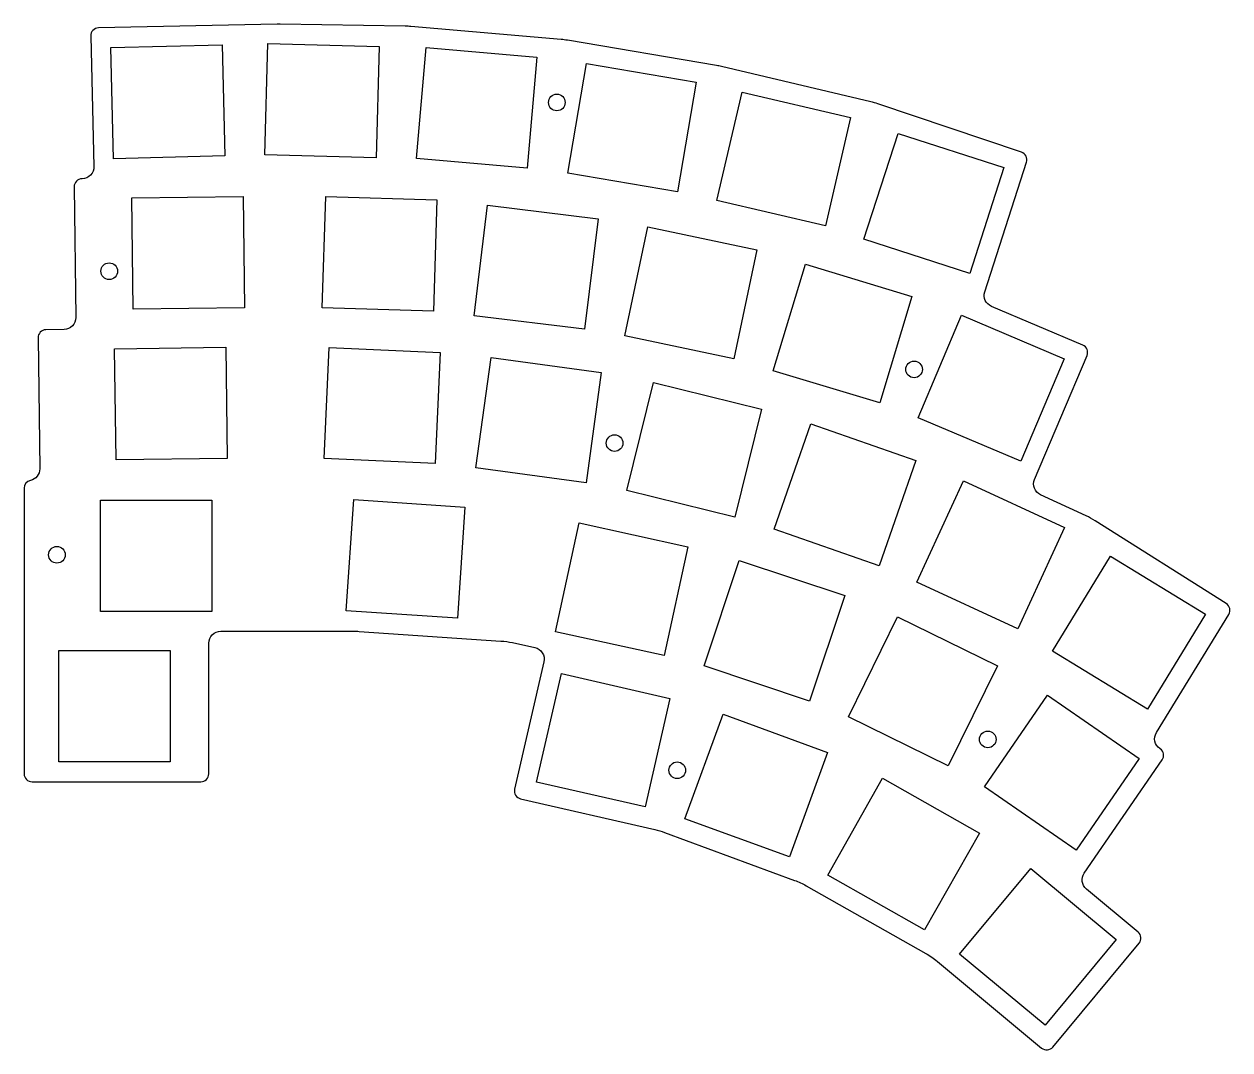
# Paper-space layout 'Layout1' of a CAD drawing. Extents: x 3 to 155, y 3 to 132.
import ezdxf

# ---------------------------------------------------------------- set-up
doc = ezdxf.new("R2010")
doc.units = 0
doc.header["$MEASUREMENT"] = 0
doc.layers.get('0').update_dxf_attribs({"linetype": 'CONTINUOUS'})

psp = doc.layouts.get("Layout1")

# ---------------------------------------------------------------- linework, layer by layer
at = {"color": 5}
psp.add_lwpolyline([(137.745344, 69.750486, 0.032964), (136.588231, 70.379689), (130.852413, 73.025152, -0.40494), (130.09927, 74.971908), (136.717429, 90.608818, 0.414214), (136.186282, 91.919498), (124.643039, 96.805056, -0.388577), (123.800137, 98.646963), (129.076563, 115.002609, 0.410336), (128.444475, 116.257181), (110.320786, 122.370418, 0.023292), (109.425537, 122.626635), (90.567557, 127.085277, 0.016069), (89.937795, 127.212959), (71.136639, 130.399687, 0.02038), (70.328374, 130.503013), (51.354688, 132.146312, 0.017532), (50.654544, 132.182285), (34.872024, 132.439131, 0.009389), (34.49649, 132.438191), (11.935858, 131.957959, 0.415188), (10.957443, 130.933579), (11.363056, 114.454602, -0.417694), (9.882622, 112.917814), (9.849713, 112.917395, 0.414214), (8.862535, 111.904735), (9.072757, 95.405773, -0.414214), (7.59199, 93.886784), (5.29323, 93.857495, 0.414214), (4.306052, 92.844835), (4.516692, 76.313132, -0.356666), (3.334101, 74.827962, 0.353079), (2.545626, 73.850589), (2.545626, 37.80075, 0.414214), (3.545626, 36.80075), (24.857833, 36.800749, 0.414214), (25.857833, 37.800749), (25.857834, 54.300586, -0.414214), (27.357834, 55.800586), (44.160029, 55.800585, -0.016931), (44.836699, 55.777665), (62.742074, 54.563277, -0.036712), (64.194003, 54.357025), (67.012465, 53.743016, -0.417489), (68.155141, 51.941751), (64.461252, 35.852103, 0.414214), (65.212136, 34.653699), (82.161375, 30.762463, -0.031775), (83.378351, 30.400363), (99.809834, 24.351576, -0.040602), (101.281008, 23.669931), (116.358133, 15.13623, -0.044666), (117.825426, 14.123067), (130.987117, 3.18049, 0.414214), (132.395375, 3.310139), (143.295522, 16.420795, 0.414214), (143.165874, 17.829053), (136.635503, 23.258377, -0.387975), (136.359161, 25.262711), (146.20849, 39.561472, 0.414214), (145.952227, 40.952273), (145.904553, 40.985112, -0.398449), (145.475936, 43.003243), (154.603773, 57.922474, 0.40986), (154.285289, 59.289512)], format="xyb", close=True, dxfattribs=at)
at = {"color": 1, "linetype": 'CONTINUOUS'}
for points in [[(27.884926, 115.79885), (13.839226, 115.45315), (13.493526, 129.49885), (27.539226, 129.84455), (27.884926, 115.79885)], [(47.346226, 129.62085), (46.990726, 115.57535), (32.945226, 115.93085), (33.300726, 129.97635), (47.346226, 129.62085)], [(67.277826, 128.25785), (66.065426, 114.26025), (52.067826, 115.47255), (53.280226, 129.47015), (67.277826, 128.25785)], [(87.372126, 125.11215), (85.024126, 111.25975), (71.171726, 113.60765), (73.519626, 127.46005), (87.372126, 125.11215)], [(106.877226, 120.65155), (103.690426, 106.96775), (90.006526, 110.15465), (93.193426, 123.83845), (106.877226, 120.65155)], [(126.232726, 114.33005), (121.919026, 100.95865), (108.547626, 105.27235), (112.861326, 118.64375), (126.232726, 114.33005)], [(30.371426, 96.62755), (16.322526, 96.44855), (16.143526, 110.49735), (30.192426, 110.67635), (30.371426, 96.62755)], [(54.660126, 110.24635), (54.221226, 96.20315), (40.178126, 96.64205), (40.616926, 110.68525), (54.660126, 110.24635)], [(75.002626, 107.87925), (73.300026, 93.93275), (59.353626, 95.63525), (61.056126, 109.58175), (75.002626, 107.87925)], [(95.027926, 103.94895), (92.138026, 90.19945), (78.388426, 93.08935), (81.278426, 106.83895), (95.027926, 103.94895)], [(114.618726, 98.06515), (110.548426, 84.61765), (97.100926, 88.68795), (101.171226, 102.13545), (114.618726, 98.06515)], [(133.830426, 90.20185), (128.354226, 77.26305), (115.415426, 82.73925), (120.891626, 95.67805), (133.830426, 90.20185)], [(28.195926, 77.59795), (14.147126, 77.41895), (13.968126, 91.46785), (28.016926, 91.64685), (28.195926, 77.59795)], [(55.084726, 90.98905), (54.447426, 76.95355), (40.411826, 77.59095), (41.049226, 91.62645), (55.084726, 90.98905)], [(75.404026, 88.44655), (73.499626, 74.52625), (59.579326, 76.43055), (61.483626, 90.35095), (75.404026, 88.44655)], [(95.619626, 83.81935), (92.251526, 70.17905), (78.611226, 73.54715), (81.979226, 87.18745), (95.619626, 83.81935)], [(115.106026, 77.33155), (110.476226, 64.06625), (97.210926, 68.69615), (101.840826, 81.96135), (115.106026, 77.33155)], [(133.870326, 68.88015), (127.985926, 56.12175), (115.227526, 62.00615), (121.111926, 74.76455), (133.870326, 68.88015)], [(12.189326, 72.35055), (26.239326, 72.35055), (26.239326, 58.30055), (12.189326, 58.30055), (12.189326, 72.35055)], [(58.185726, 71.46035), (57.235026, 57.44255), (43.217226, 58.39325), (44.167926, 72.41105), (58.185726, 71.46035)], [(86.328326, 66.47315), (83.337726, 52.74515), (69.609626, 55.73585), (72.600326, 69.46385), (86.328326, 66.47315)], [(106.141726, 60.30315), (101.697526, 46.97455), (88.368926, 51.41875), (92.813126, 64.74735), (106.141726, 60.30315)], [(151.680626, 57.93505), (144.348126, 45.95025), (132.363326, 53.28275), (139.695826, 65.26755), (151.680626, 57.93505)], [(125.399726, 51.43065), (119.207526, 38.81875), (106.595726, 45.01095), (112.787826, 57.62285), (125.399726, 51.43065)], [(6.926526, 53.35075), (20.976526, 53.35075), (20.976526, 39.30075), (6.926526, 39.30075), (6.926526, 53.35075)], [(84.071026, 47.30455), (80.927226, 33.61085), (67.233526, 36.75465), (70.377326, 50.44845), (84.071026, 47.30455)], [(143.298726, 39.74435), (135.328626, 28.17365), (123.757926, 36.14385), (131.728126, 47.71445), (143.298726, 39.74435)], [(103.974626, 40.50625), (99.160026, 27.30695), (85.960626, 32.12155), (90.775226, 45.32085), (103.974626, 40.50625)], [(123.128226, 30.32145), (116.207526, 18.09415), (103.980226, 25.01485), (110.900926, 37.24205), (123.128226, 30.32145)], [(140.414126, 16.86565), (131.431926, 6.06185), (120.628126, 15.04405), (129.610326, 25.84785), (140.414126, 16.86565)]]:
    psp.add_lwpolyline(points, close=True, dxfattribs=at)
at = {"color": 1}
for centre in [(69.789248, 122.548868), (13.289248, 101.248868), (114.889248, 88.848868), (77.089248, 79.548868), (6.689248, 65.448868), (124.189248, 42.148868), (84.989248, 38.248868)]:
    psp.add_circle(centre, 1.05, dxfattribs=at)

doc.saveas('drawing.dxf')
